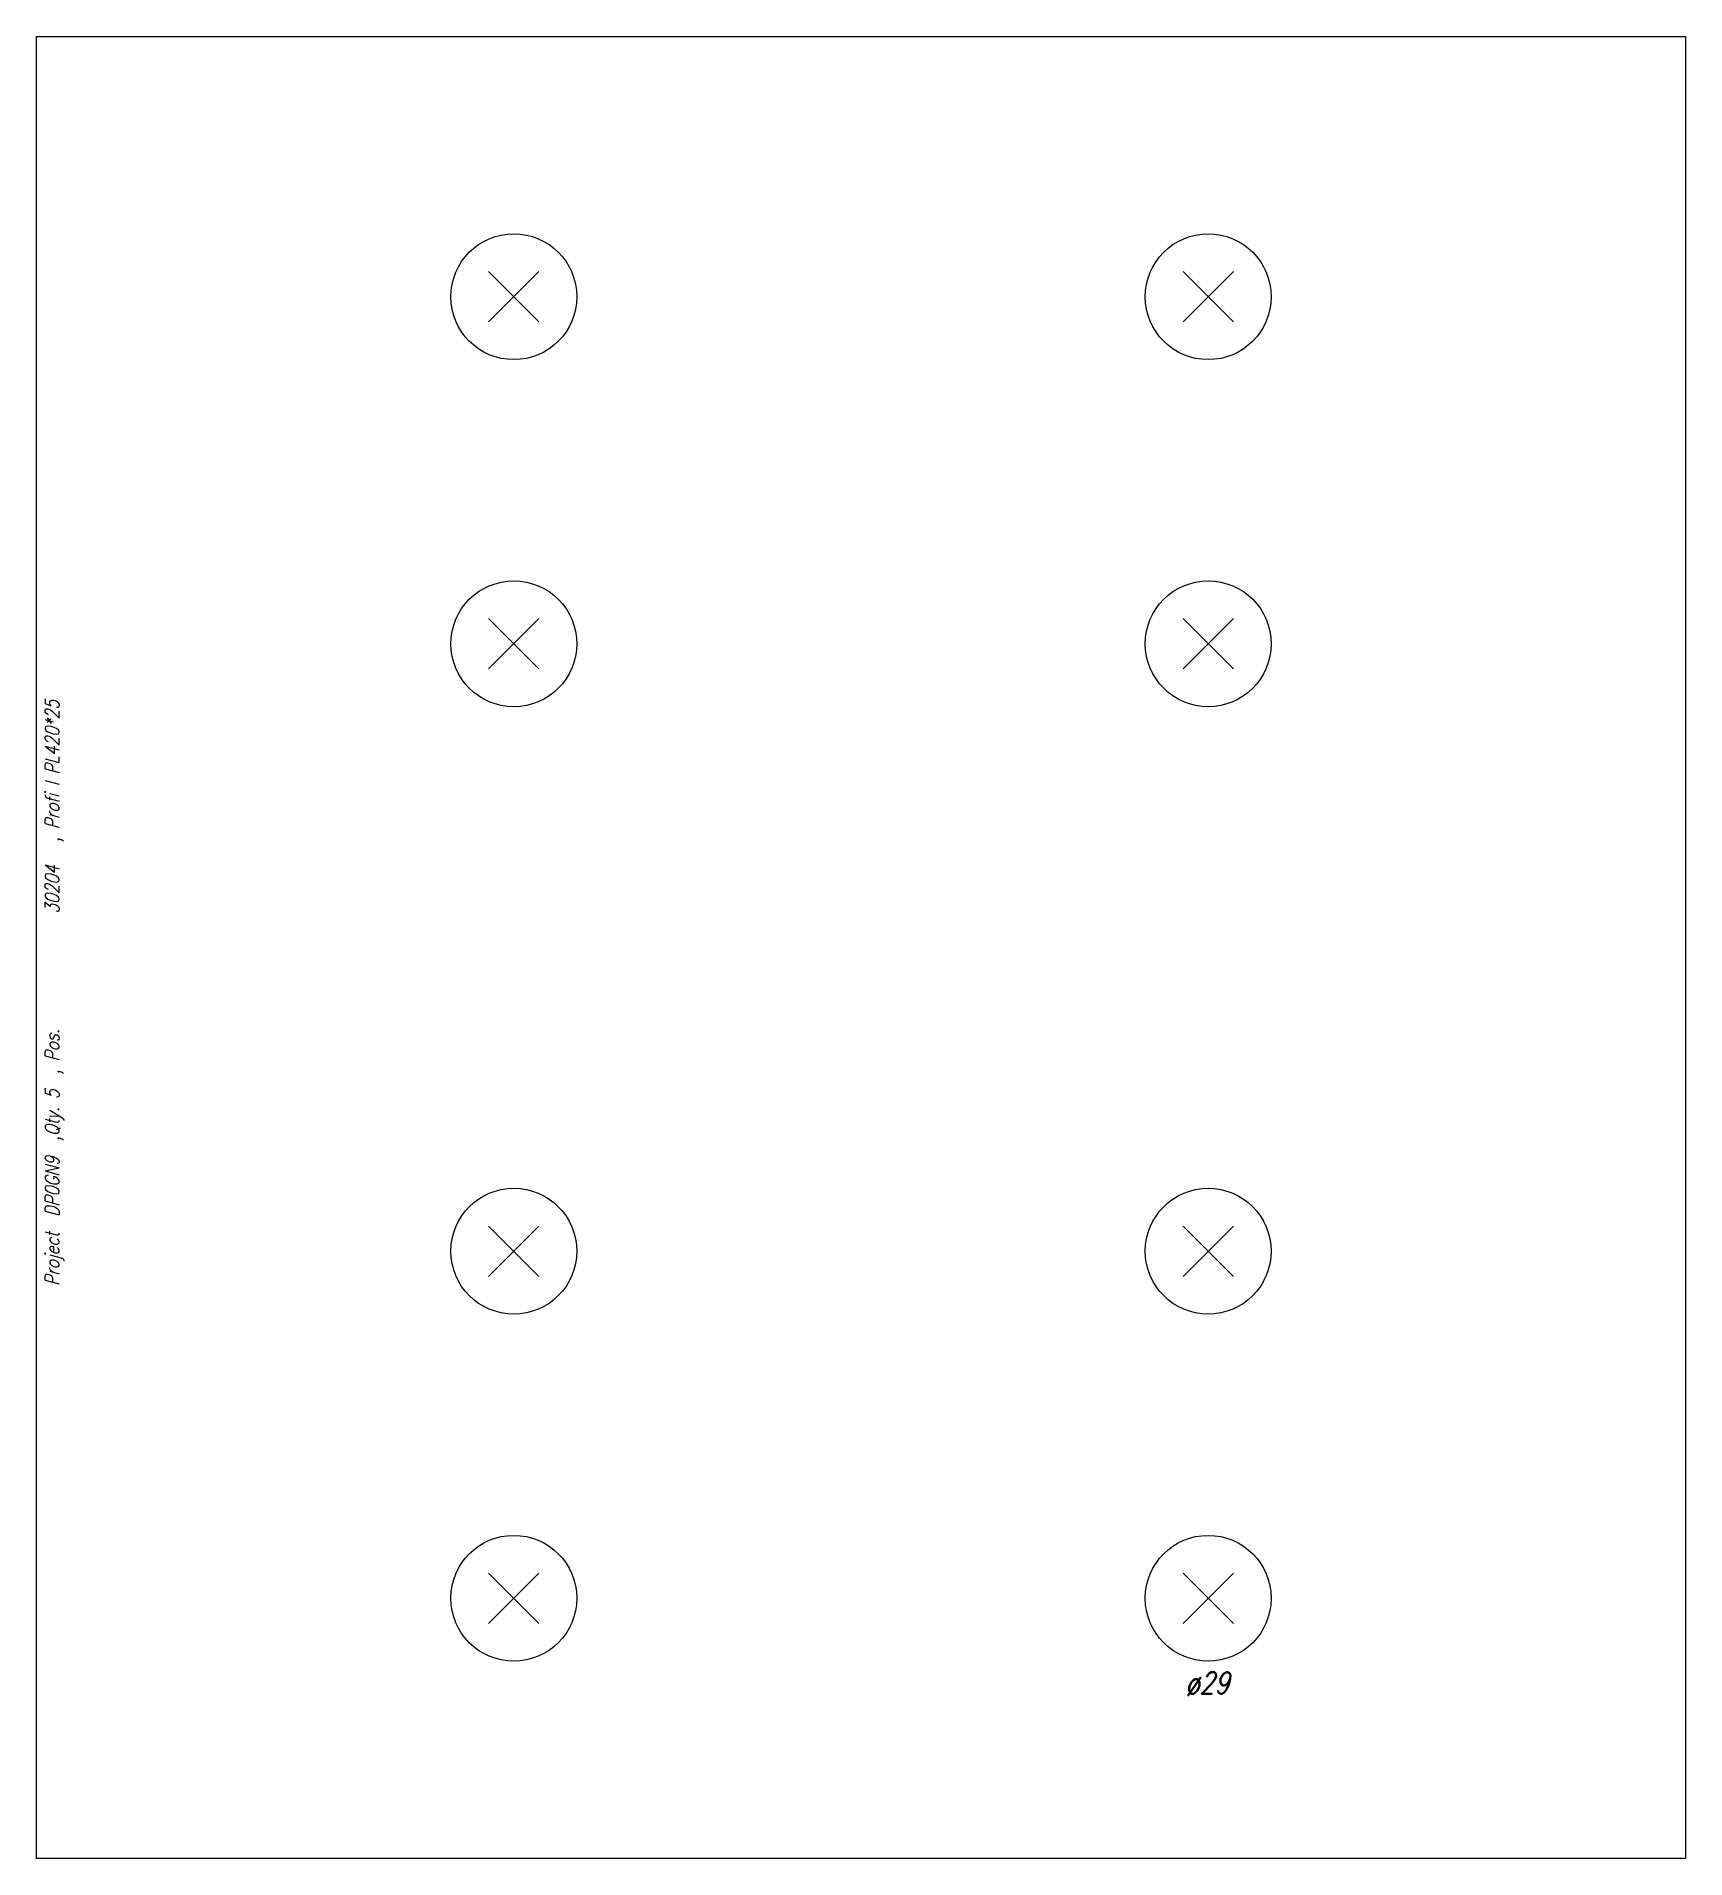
# Model space of a CAD drawing. Extents: x 0 to 380, y -210 to 210.
import ezdxf

# ---------------------------------------------------------------- set-up
doc = ezdxf.new("R2010")
doc.units = 0
doc.header["$LTSCALE"] = 10
for name, color, linetype in [('BEZ_SCHRAUBEN', 7, 'CONTINUOUS'), ('SCHRAUBEN', 7, 'CONTINUOUS'), ('TEILE', 7, 'CONTINUOUS'), ('UNTERSCHRIFT', 7, 'CONTINUOUS')]:
    doc.layers.add(name, color=color, linetype=linetype)
doc.styles.get("Standard").update_dxf_attribs({"font": 'ROMANS'})

msp = doc.modelspace()

# ---------------------------------------------------------------- linework, layer by layer
at = {"layer": 'SCHRAUBEN', "color": 6}
for p, q in [((115.799973, 155.801437), (104.199974, 144.201447)), ((104.199974, 155.801437), (115.799973, 144.201447)), ((275.799957, 155.801437), (264.199951, 144.201447)), ((264.199951, 155.801437), (275.799957, 144.201447)), ((115.799973, 75.801445), (104.199974, 64.201447)), ((104.199974, 75.801445), (115.799973, 64.201447)), ((275.799957, 75.801445), (264.199951, 64.201447)), ((264.199951, 75.801445), (275.799957, 64.201447)), ((115.799973, -64.198563), (104.199974, -75.798561)), ((104.199974, -64.198563), (115.799973, -75.798561)), ((275.799957, -64.198563), (264.199951, -75.798561)), ((264.199951, -64.198563), (275.799957, -75.798561)), ((115.799973, -144.198563), (104.199974, -155.798553)), ((104.199974, -144.198563), (115.799973, -155.798553)), ((275.799957, -144.198563), (264.199951, -155.798553)), ((264.199951, -144.198563), (275.799957, -155.798553))]:
    msp.add_line(p, q, dxfattribs=at)
at = {"layer": 'SCHRAUBEN', "color": 2}
for centre in [(109.999969, 150.001434), (269.999969, 150.001434), (109.999969, 70.001442), (269.999969, 70.001442), (109.999969, -69.998558), (269.999969, -69.998558), (109.999969, -149.998566), (269.999969, -149.998566)]:
    msp.add_circle(centre, 14.5, dxfattribs=at)
at = {"layer": 'TEILE', "color": 2}
for p, q in [((0.000496, 210), (379.998199, 210)), ((0.000496, -210), (0.000496, 210)), ((379.998199, 210), (379.998199, -210)), ((379.998199, -210), (0.000496, -210))]:
    msp.add_line(p, q, dxfattribs=at)

# ---------------------------------------------------------------- texts
at = {"layer": 'BEZ_SCHRAUBEN', "color": 2, "oblique": 15, "width": 0.8}
msp.add_text(' ø29', height=5, dxfattribs=at).set_placement((262, -171.998581))
at = {"layer": 'UNTERSCHRIFT', "color": 2, "oblique": 15, "width": 0.8}
for s, p in [('  , Profi l PL420*25', (5.250496, 20.799997)), ('30204', (5.250496, 7.799996)), ('Project  DP0GN9  ,Qty. 5  , Pos. ', (5.250496, -78))]:
    msp.add_text(s, height=3.25, rotation=89.999931, dxfattribs=at).set_placement(p)

doc.saveas('drawing.dxf')
